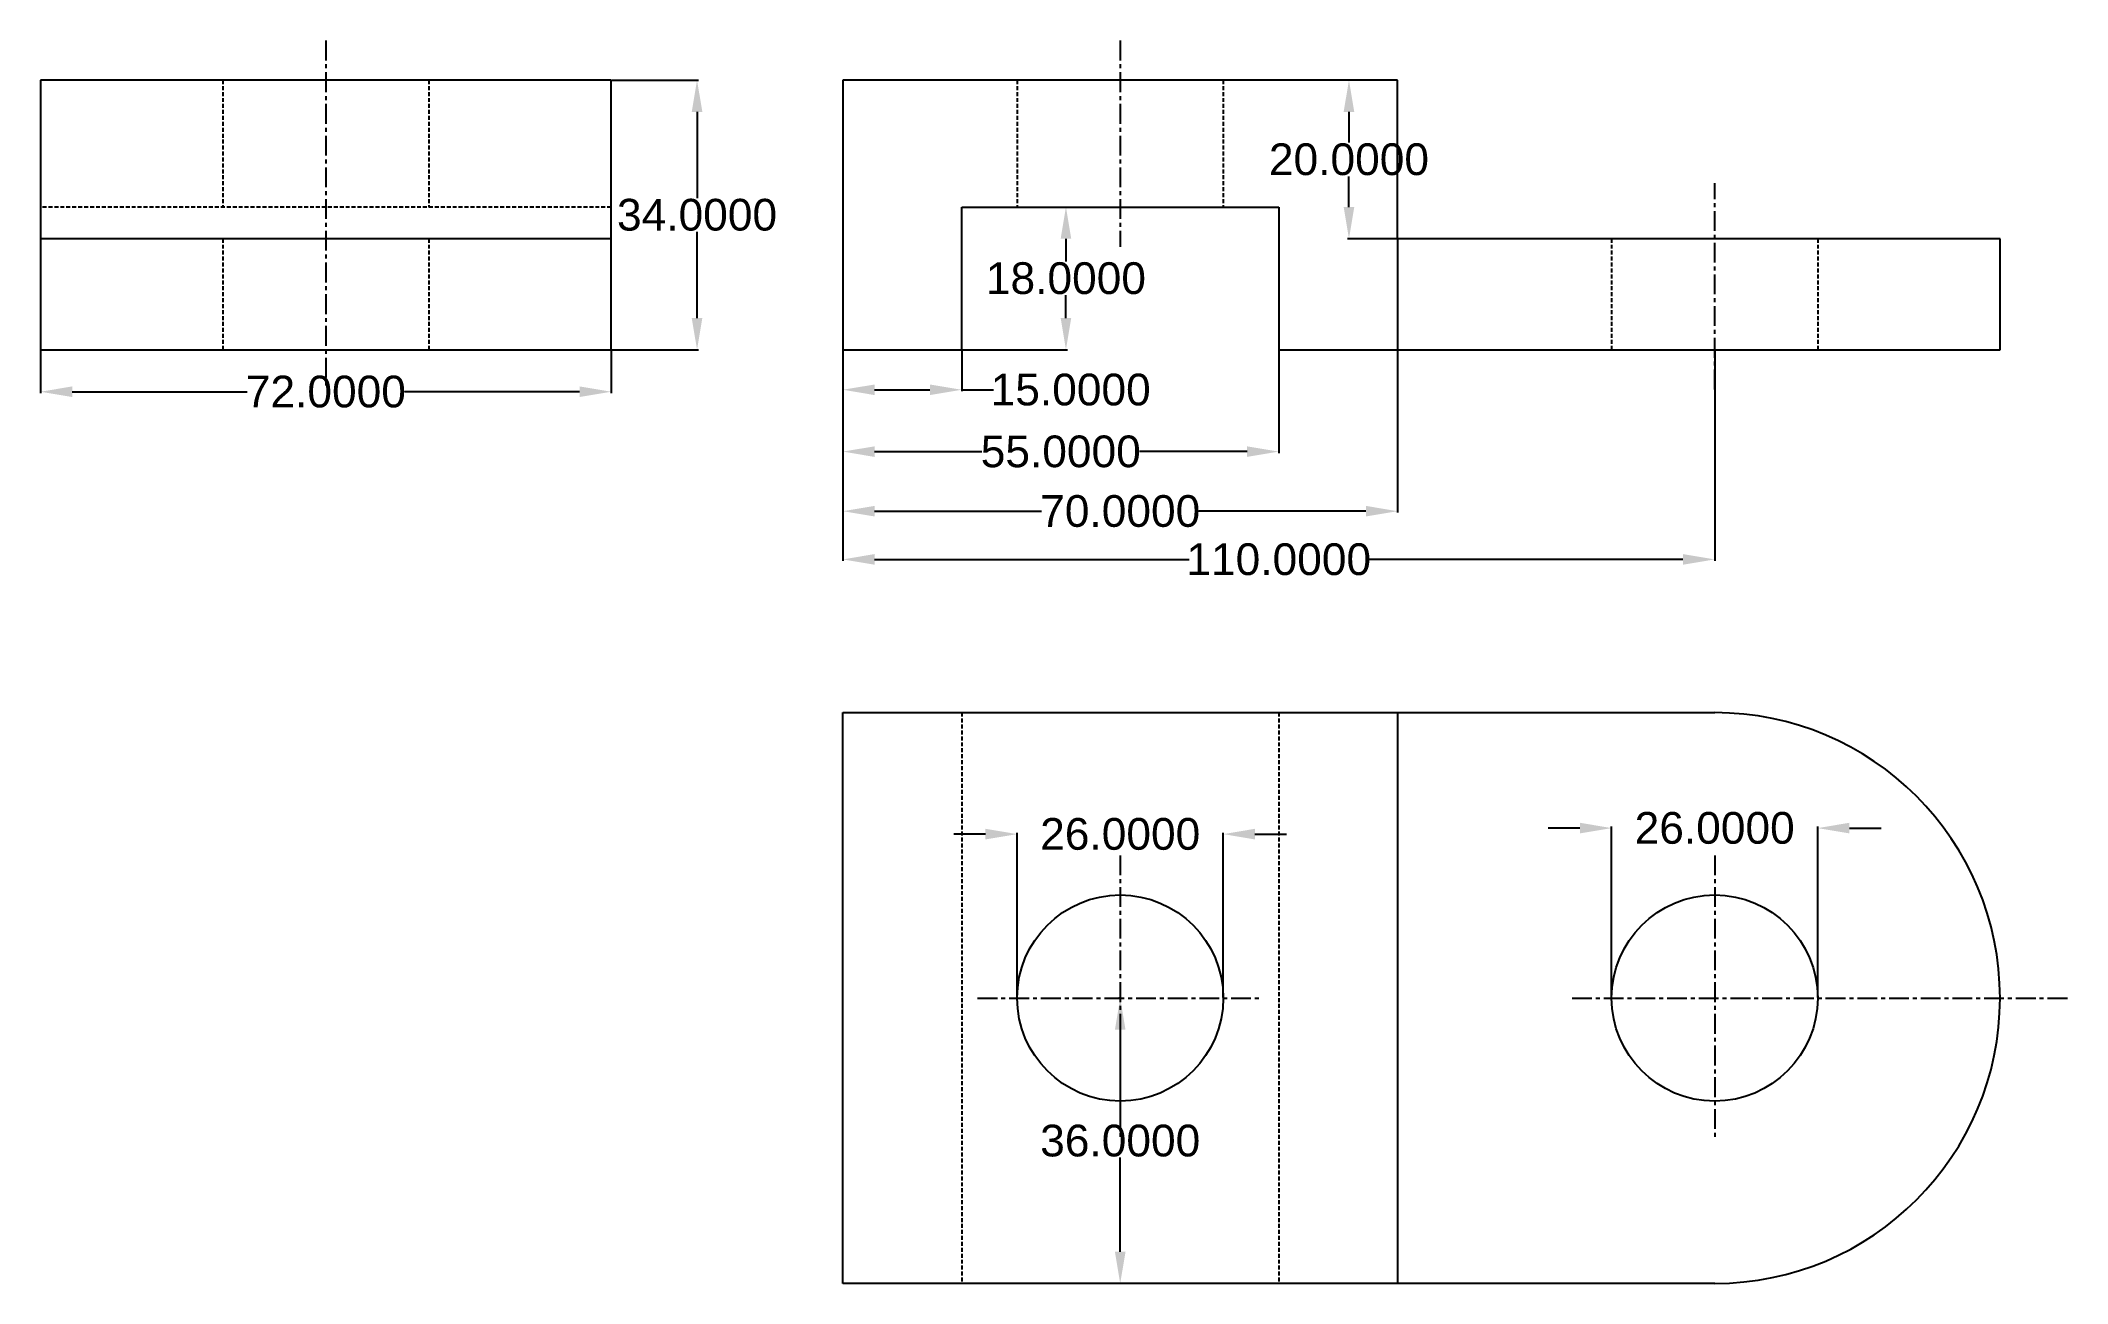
# Model space of a CAD drawing. Header units: inches. Extents: x -93 to 163, y -110 to 47.
import ezdxf

# ---------------------------------------------------------------- set-up
doc = ezdxf.new("R2010")
doc.units = ezdxf.units.IN
doc.header["$MEASUREMENT"] = 0
doc.linetypes.add('CENTERX2', pattern=[4, 2.5, -0.5, 0.5, -0.5])
doc.linetypes.add('HIDDENX2', pattern=[0.75, 0.5, -0.25])
doc.layers.add('Layer1', color=20, linetype='CENTERX2')
doc.layers.add('Layer2', color=130, linetype='HIDDENX2')
doc.styles.get("Standard").update_dxf_attribs({"font": 'arial.ttf'})
doc.dimstyles.get("Standard").update_dxf_attribs({"dimtxt": 4, "dimasz": 4, "dimexe": 0.18, "dimexo": 0.0625, "dimgap": 0.09, "dimtad": 0, "dimtih": 1, "dimtoh": 1, "dimdec": 4, "dimzin": 0, "dimdsep": 46, "dimtxsty": 'Standard', "dimcen": 0.09, "dimclrd": 3, "dimclrt": 2, "dimadec": 0, "dimazin": 0, "dimtfac": 1, "dimtdec": 4, "dimtofl": 0, "dimtmove": 0, "dimatfit": 3, "dimfxl": 1, "dimtolj": 1, "dimtzin": 0, "dimarcsym": 0})

# ---------------------------------------------------------------- blocks, each defined once
blk = doc.blocks.new('*D3')
at = {"color": 0, "lineweight": -2, "transparency": 16777216}
for p, q in [((23.22, 26.17), (36.49, 26.17)), ((23.22, 8.17), (36.49, 8.17))]:
    blk.add_line(p, q, dxfattribs=at)
at = {"color": 3, "lineweight": -2, "transparency": 16777216}
for p, q in [((36.31, 22.17), (36.31, 19.3)), ((36.31, 12.17), (36.31, 15.03))]:
    blk.add_line(p, q, dxfattribs=at)
at = {"color": 3, "transparency": 16777216}
for points in [[(35.65, 22.17), (36.98, 22.17), (36.31, 26.17)], [(35.65, 12.17), (36.98, 12.17), (36.31, 8.17)]]:
    blk.add_solid(points, dxfattribs=at)
at = {"layer": 'Defpoints', "color": 0, "transparency": 16777216}
for p in [(23.16, 26.17), (36.31, 26.17), (23.16, 8.17)]:
    blk.add_point(p, dxfattribs=at)
at = {"color": 2, "transparency": 16777216, "insert": (36.31, 17.17), "char_height": 4, "attachment_point": 5}
blk.add_mtext('\\A1;18.0000', dxfattribs=at)
blk = doc.blocks.new('*D4')
at = {"color": 0, "lineweight": -2, "transparency": 16777216}
for p, q in [((78.1, 42.17), (71.84, 42.17)), ((78.1, 22.17), (71.84, 22.17))]:
    blk.add_line(p, q, dxfattribs=at)
at = {"color": 3, "lineweight": -2, "transparency": 16777216}
for p, q in [((72.02, 38.17), (72.02, 34.3)), ((72.02, 26.17), (72.02, 30.03))]:
    blk.add_line(p, q, dxfattribs=at)
at = {"color": 3, "transparency": 16777216}
for points in [[(71.35, 38.17), (72.69, 38.17), (72.02, 42.17)], [(71.35, 26.17), (72.69, 26.17), (72.02, 22.17)]]:
    blk.add_solid(points, dxfattribs=at)
at = {"layer": 'Defpoints', "color": 0, "transparency": 16777216}
for p in [(72.02, 42.17), (78.16, 42.17), (78.16, 22.17)]:
    blk.add_point(p, dxfattribs=at)
at = {"color": 2, "transparency": 16777216, "insert": (72.02, 32.17), "char_height": 4, "attachment_point": 5}
blk.add_mtext('\\A1;20.0000', dxfattribs=at)
blk = doc.blocks.new('*D5')
at = {"color": 0, "lineweight": -2, "transparency": 16777216}
for p, q in [((8.16, 8.1), (8.16, 2.94)), ((23.16, 8.1), (23.16, 2.94))]:
    blk.add_line(p, q, dxfattribs=at)
at = {"color": 3, "lineweight": -2, "transparency": 16777216}
for p, q in [((12.16, 3.12), (19.16, 3.12)), ((23.16, 3.12), (27.16, 3.12))]:
    blk.add_line(p, q, dxfattribs=at)
at = {"color": 3, "transparency": 16777216}
for points in [[(12.16, 3.78), (12.16, 2.45), (8.16, 3.12)], [(19.16, 3.78), (19.16, 2.45), (23.16, 3.12)]]:
    blk.add_solid(points, dxfattribs=at)
at = {"layer": 'Defpoints', "color": 0, "transparency": 16777216}
for p in [(8.16, 8.17), (23.16, 8.17), (23.16, 3.12)]:
    blk.add_point(p, dxfattribs=at)
at = {"color": 2, "transparency": 16777216, "insert": (36.91, 3.12), "char_height": 4, "attachment_point": 5}
blk.add_mtext('\\A1;15.0000', dxfattribs=at)
blk = doc.blocks.new('*D6')
at = {"color": 0, "lineweight": -2, "transparency": 16777216}
for p, q in [((8.16, 8.1), (8.16, -4.86)), ((63.16, 8.1), (63.16, -4.86))]:
    blk.add_line(p, q, dxfattribs=at)
at = {"color": 3, "lineweight": -2, "transparency": 16777216}
for p, q in [((12.16, -4.68), (25.72, -4.68)), ((59.16, -4.68), (45.6, -4.68))]:
    blk.add_line(p, q, dxfattribs=at)
at = {"color": 3, "transparency": 16777216}
for points in [[(12.16, -4.02), (12.16, -5.35), (8.16, -4.68)], [(59.16, -4.02), (59.16, -5.35), (63.16, -4.68)]]:
    blk.add_solid(points, dxfattribs=at)
at = {"layer": 'Defpoints', "color": 0, "transparency": 16777216}
for p in [(8.16, 8.17), (63.16, 8.17), (63.16, -4.68)]:
    blk.add_point(p, dxfattribs=at)
at = {"color": 2, "transparency": 16777216, "insert": (35.66, -4.68), "char_height": 4, "attachment_point": 5}
blk.add_mtext('\\A1;55.0000', dxfattribs=at)
blk = doc.blocks.new('*D7')
at = {"color": 0, "lineweight": -2, "transparency": 16777216}
for p, q in [((78.16, 22.1), (78.16, -12.38)), ((8.16, 8.1), (8.16, -12.38))]:
    blk.add_line(p, q, dxfattribs=at)
at = {"color": 3, "lineweight": -2, "transparency": 16777216}
for p, q in [((12.16, -12.2), (33.24, -12.2)), ((74.16, -12.2), (53.08, -12.2))]:
    blk.add_line(p, q, dxfattribs=at)
at = {"color": 3, "transparency": 16777216}
for points in [[(12.16, -11.53), (12.16, -12.86), (8.16, -12.2)], [(74.16, -11.53), (74.16, -12.86), (78.16, -12.2)]]:
    blk.add_solid(points, dxfattribs=at)
at = {"layer": 'Defpoints', "color": 0, "transparency": 16777216}
for p in [(78.16, 22.17), (8.16, 8.17), (78.16, -12.2)]:
    blk.add_point(p, dxfattribs=at)
at = {"color": 2, "transparency": 16777216, "insert": (43.16, -12.2), "char_height": 4, "attachment_point": 5}
blk.add_mtext('\\A1;70.0000', dxfattribs=at)
blk = doc.blocks.new('*D8')
at = {"color": 0, "lineweight": -2, "transparency": 16777216}
for p, q in [((8.16, 8.1), (8.16, -18.46)), ((118.16, 8.1), (118.16, -18.46))]:
    blk.add_line(p, q, dxfattribs=at)
at = {"color": 3, "lineweight": -2, "transparency": 16777216}
for p, q in [((12.16, -18.28), (51.85, -18.28)), ((114.16, -18.28), (74.47, -18.28))]:
    blk.add_line(p, q, dxfattribs=at)
at = {"color": 3, "transparency": 16777216}
for points in [[(12.16, -17.61), (12.16, -18.95), (8.16, -18.28)], [(114.16, -17.61), (114.16, -18.95), (118.16, -18.28)]]:
    blk.add_solid(points, dxfattribs=at)
at = {"layer": 'Defpoints', "color": 0, "transparency": 16777216}
for p in [(8.16, 8.17), (118.16, 8.17), (118.16, -18.28)]:
    blk.add_point(p, dxfattribs=at)
at = {"color": 2, "transparency": 16777216, "insert": (63.16, -18.28), "char_height": 4, "attachment_point": 5}
blk.add_mtext('\\A1;110.0000', dxfattribs=at)
blk = doc.blocks.new('*D9')
at = {"color": 0, "lineweight": -2, "transparency": 16777216}
for p, q in [((-93.06, 8.1), (-93.06, 2.69)), ((-21.06, 8.1), (-21.06, 2.69))]:
    blk.add_line(p, q, dxfattribs=at)
at = {"color": 3, "lineweight": -2, "transparency": 16777216}
for p, q in [((-89.06, 2.87), (-66.98, 2.87)), ((-25.06, 2.87), (-47.14, 2.87))]:
    blk.add_line(p, q, dxfattribs=at)
at = {"color": 3, "transparency": 16777216}
for points in [[(-89.06, 3.54), (-89.06, 2.2), (-93.06, 2.87)], [(-25.06, 3.54), (-25.06, 2.2), (-21.06, 2.87)]]:
    blk.add_solid(points, dxfattribs=at)
at = {"layer": 'Defpoints', "color": 0, "transparency": 16777216}
for p in [(-93.06, 8.17), (-21.06, 8.17), (-21.06, 2.87)]:
    blk.add_point(p, dxfattribs=at)
at = {"color": 2, "transparency": 16777216, "insert": (-57.06, 2.87), "char_height": 4, "attachment_point": 5}
blk.add_mtext('\\A1;72.0000', dxfattribs=at)
blk = doc.blocks.new('*D10')
at = {"color": 0, "lineweight": -2, "transparency": 16777216}
for p, q in [((-21, 42.17), (-10.05, 42.17)), ((-21, 8.17), (-10.05, 8.17))]:
    blk.add_line(p, q, dxfattribs=at)
at = {"color": 3, "lineweight": -2, "transparency": 16777216}
for p, q in [((-10.23, 38.17), (-10.23, 27.3)), ((-10.23, 12.17), (-10.23, 23.03))]:
    blk.add_line(p, q, dxfattribs=at)
at = {"color": 3, "transparency": 16777216}
for points in [[(-10.9, 38.17), (-9.56, 38.17), (-10.23, 42.17)], [(-10.9, 12.17), (-9.56, 12.17), (-10.23, 8.17)]]:
    blk.add_solid(points, dxfattribs=at)
at = {"layer": 'Defpoints', "color": 0, "transparency": 16777216}
for p in [(-21.06, 42.17), (-21.06, 8.17), (-10.23, 8.17)]:
    blk.add_point(p, dxfattribs=at)
at = {"color": 2, "transparency": 16777216, "insert": (-10.23, 25.17), "char_height": 4, "attachment_point": 5}
blk.add_mtext('\\A1;34.0000', dxfattribs=at)
blk = doc.blocks.new('*D12')
at = {"color": 0, "lineweight": -2, "transparency": 16777216}
for p, q in [((43.1, -73.61), (42.98, -73.61)), ((43.1, -109.61), (42.98, -109.61))]:
    blk.add_line(p, q, dxfattribs=at)
at = {"color": 3, "lineweight": -2, "transparency": 16777216}
for p, q in [((43.16, -77.61), (43.16, -89.47)), ((43.16, -105.61), (43.16, -93.74))]:
    blk.add_line(p, q, dxfattribs=at)
at = {"color": 3, "transparency": 16777216}
for points in [[(42.49, -77.61), (43.83, -77.61), (43.16, -73.61)], [(42.49, -105.61), (43.83, -105.61), (43.16, -109.61)]]:
    blk.add_solid(points, dxfattribs=at)
at = {"layer": 'Defpoints', "color": 0, "transparency": 16777216}
for p in [(43.16, -73.61), (43.16, -109.61), (43.16, -109.61)]:
    blk.add_point(p, dxfattribs=at)
at = {"color": 2, "transparency": 16777216, "insert": (43.16, -91.61), "char_height": 4, "attachment_point": 5}
blk.add_mtext('\\A1;36.0000', dxfattribs=at)
blk = doc.blocks.new('*D13')
at = {"color": 3, "lineweight": -2, "transparency": 16777216}
for p, q in [((26.16, -52.93), (22.16, -52.93)), ((60.16, -52.93), (64.16, -52.93))]:
    blk.add_line(p, q, dxfattribs=at)
at = {"color": 0, "lineweight": -2, "transparency": 16777216}
for p, q in [((30.16, -73.54), (30.16, -52.75)), ((56.16, -73.54), (56.16, -52.75))]:
    blk.add_line(p, q, dxfattribs=at)
at = {"color": 3, "transparency": 16777216}
for points in [[(26.16, -52.26), (26.16, -53.6), (30.16, -52.93)], [(60.16, -52.26), (60.16, -53.6), (56.16, -52.93)]]:
    blk.add_solid(points, dxfattribs=at)
at = {"layer": 'Defpoints', "color": 0, "transparency": 16777216}
for p in [(56.16, -52.93), (30.16, -73.61), (56.16, -73.61)]:
    blk.add_point(p, dxfattribs=at)
at = {"color": 2, "transparency": 16777216, "insert": (43.16, -52.93), "char_height": 4, "attachment_point": 5}
blk.add_mtext('\\A1;26.0000', dxfattribs=at)
blk = doc.blocks.new('*D14')
at = {"color": 3, "lineweight": -2, "transparency": 16777216}
for p, q in [((101.16, -52.17), (97.16, -52.17)), ((135.16, -52.17), (139.16, -52.17))]:
    blk.add_line(p, q, dxfattribs=at)
at = {"color": 0, "lineweight": -2, "transparency": 16777216}
for p, q in [((105.16, -73.54), (105.16, -51.99)), ((131.16, -73.54), (131.16, -51.99))]:
    blk.add_line(p, q, dxfattribs=at)
at = {"color": 3, "transparency": 16777216}
for points in [[(101.16, -51.5), (101.16, -52.84), (105.16, -52.17)], [(135.16, -51.5), (135.16, -52.84), (131.16, -52.17)]]:
    blk.add_solid(points, dxfattribs=at)
at = {"layer": 'Defpoints', "color": 0, "transparency": 16777216}
for p in [(131.16, -52.17), (105.16, -73.61), (131.16, -73.61)]:
    blk.add_point(p, dxfattribs=at)
at = {"color": 2, "transparency": 16777216, "insert": (118.16, -52.17), "char_height": 4, "attachment_point": 5}
blk.add_mtext('\\A1;26.0000', dxfattribs=at)

msp = doc.modelspace()

# ---------------------------------------------------------------- linework, layer by layer
for p, q in [((-93.05892, 42.16605), (-93.05892, 8.16605)), ((-21.05892, 42.16605), (-93.05892, 42.16605)), ((-21.05892, 8.16605), (-21.05892, 42.16605)), ((78.16034, 42.16605), (8.16034, 42.16605)), ((8.16034, 42.16605), (8.16034, 8.16605)), ((78.16034, 22.16605), (78.16034, 42.16605)), ((23.16034, 8.16605), (23.16034, 26.16605)), ((23.16034, 26.16605), (63.16034, 26.16605)), ((63.16034, 26.16605), (63.16034, 8.16605)), ((-21.05892, 22.16605), (-93.05892, 22.16605)), ((154.16034, 22.16605), (78.16034, 22.16605)), ((154.16034, 8.16605), (154.16034, 22.16605)), ((-93.05892, 8.16605), (-21.05892, 8.16605)), ((8.16034, 8.16605), (23.16034, 8.16605)), ((63.16034, 8.16605), (154.16034, 8.16605)), ((8.16034, -109.60602), (8.16034, -37.60602)), ((8.16034, -37.60602), (118.16034, -37.60602)), ((78.16034, -37.60602), (78.16034, -109.60602)), ((118.16034, -109.60602), (8.16034, -109.60602))]:
    msp.add_line(p, q)
for centre in [(43.16034, -73.60602), (118.16034, -73.60602)]:
    msp.add_circle(centre, 13)
msp.add_arc((118.16034, -73.60602), 36, 270, 90)
at = {"layer": 'Layer1'}
for p, q in [((-57.05892, 47.16605), (-57.05892, 3.16605)), ((43.16034, 47.16605), (43.16034, 21.16605)), ((118.16034, 3.16605), (118.16034, 29.16605)), ((43.16034, -55.60602), (43.16034, -91.60602)), ((118.16034, -55.60602), (118.16034, -91.60602)), ((25.16034, -73.60602), (61.16034, -73.60602)), ((100.16034, -73.60602), (162.6708, -73.60602))]:
    msp.add_line(p, q, dxfattribs=at)
at = {"layer": 'Layer2'}
for p, q in [((-57.05892, 42.16605), (-70.05892, 42.16605)), ((-70.05892, 42.16605), (-70.05892, 26.16605)), ((-44.05892, 42.16605), (-44.05892, 26.16605)), ((30.16034, 42.16605), (30.16034, 26.16605)), ((56.16034, 42.16605), (56.16034, 26.16605)), ((-21.05892, 26.16605), (-93.05892, 26.16605)), ((-70.05892, 22.16605), (-70.05892, 8.16605)), ((-44.05892, 22.16605), (-44.05892, 8.16605)), ((105.16034, 22.16605), (105.16034, 8.16605)), ((131.16034, 22.16605), (131.16034, 8.16605)), ((23.16034, -37.60602), (23.16034, -109.60602)), ((63.16034, -37.60602), (63.16034, -109.60602))]:
    msp.add_line(p, q, dxfattribs=at)

# ---------------------------------------------------------------- dimensions: what is measured, and where the dimension line sits
for base, p1, p2, picture, middle in [((-10.23129, 8.16605), (-21.05892, 42.16605), (-21.05892, 8.16605), '*D10', (-10.23129, 25.16605)), ((72.01853, 42.16605), (78.16034, 22.16605), (78.16034, 42.16605), '*D4', (72.01853, 32.16605)), ((36.31357, 26.16605), (23.16034, 8.16605), (23.16034, 26.16605), '*D3', (36.31357, 17.16605)), ((43.16034, -109.60602), (43.16034, -73.60602), (43.16034, -109.60602), '*D12', (43.16034, -91.60602))]:
    dim = msp.add_linear_dim(base=base, p1=p1, p2=p2, angle=90, dimstyle='Standard')
    dim.commit()
    dim.dimension.update_dxf_attribs({"geometry": picture, "text_midpoint": middle})
for base, p1, p2, picture, middle in [((78.16034, -12.19509), (8.16034, 8.16605), (78.16034, 22.16605), '*D7', (43.16034, -12.19509)), ((-21.05892, 2.87), (-93.05892, 8.16605), (-21.05892, 8.16605), '*D9', (-57.05892, 2.87)), ((23.16034, 3.11712), (8.16034, 8.16605), (23.16034, 8.16605), '*D5', (36.91201, 3.11712)), ((63.16034, -4.68367), (8.16034, 8.16605), (63.16034, 8.16605), '*D6', (35.66034, -4.68367)), ((118.16034, -18.28089), (8.16034, 8.16605), (118.16034, 8.16605), '*D8', (63.16034, -18.28089)), ((56.16034, -52.92954), (30.16034, -73.60602), (56.16034, -73.60602), '*D13', (43.16034, -52.92954)), ((131.16034, -52.16935), (105.16034, -73.60602), (131.16034, -73.60602), '*D14', (118.16034, -52.16935))]:
    dim = msp.add_linear_dim(base=base, p1=p1, p2=p2, dimstyle='Standard')
    dim.commit()
    dim.dimension.update_dxf_attribs({"geometry": picture, "text_midpoint": middle})

doc.saveas('drawing.dxf')
